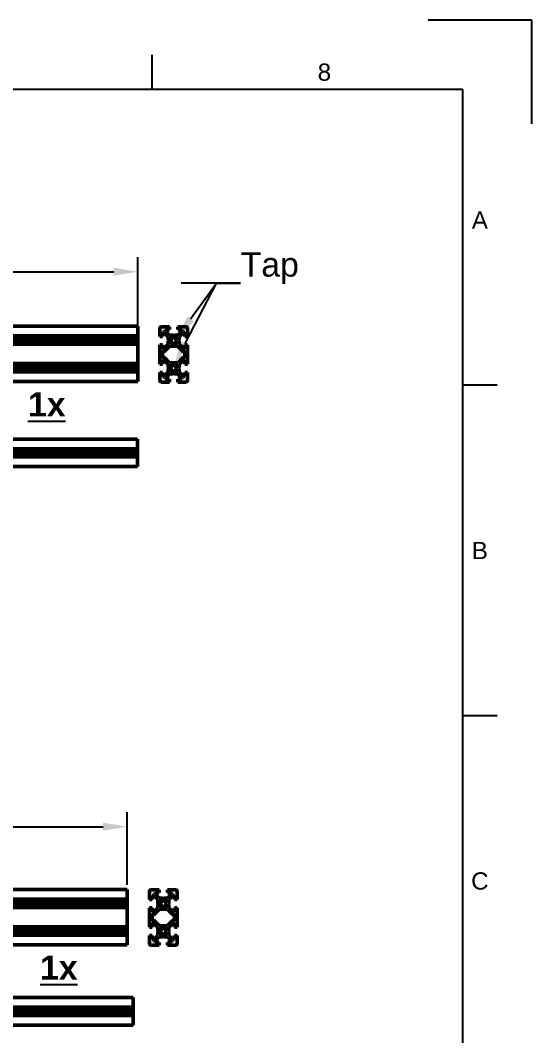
# Model space of a CAD drawing. Header units: millimetres. Extents: x 0 to 420, y 0 to 297.
# Drawn here: x 346 to 420, y 150 to 297 of the extents above; entities that cross this region are included whole.
import ezdxf
from ezdxf import colors
from ezdxf.entities.mleader import LeaderData, LeaderLine
from ezdxf.enums import TextEntityAlignment as Align
from ezdxf.math import Vec2, Vec3

# ---------------------------------------------------------------- set-up
doc = ezdxf.new("R2010")
doc.units = ezdxf.units.MM
doc.header["$LTSCALE"] = 0.75
for name, color, linetype, lineweight in [('BORDER', 7, 'Continuous', 25), ('FD_Dimensions', 7, 'Continuous', 25), ('Leaders', 7, 'Continuous', 25), ('Notes', 7, 'Continuous', 25), ('Visible', 7, 'Continuous', 50)]:
    doc.layers.add(name, color=color, linetype=linetype, lineweight=lineweight)
doc.styles.add('FusionTitle', font='arial.ttf')
doc.styles.get("Standard").update_dxf_attribs({"font": 'arial.ttf'})
doc.dimstyles.new('Dim-ISO-25', dxfattribs={"dimtxt": 3.5, "dimasz": 3.5, "dimexe": 2.1, "dimexo": 2.1, "dimgap": 1.4, "dimtad": 1, "dimzin": 12, "dimdsep": 46, "dimtxsty": 'Standard', "dimcen": 0, "dimazin": 3, "dimtp": 0.1, "dimtm": 0.1, "dimtfac": 0.714286, "dimtmove": 0, "dimatfit": 3, "dimfxl": 1, "dimtzin": 12, "dimarcsym": 0})

# ---------------------------------------------------------------- blocks, each defined once
blk = doc.blocks.new('ISO_A3_SHEET')
at = {"layer": 'BORDER'}
for p, q in [((365, 292), (365, 287)), ((410, 287), (20, 287)), ((410, 287), (410, 10)), ((415, 244.16666), (410, 244.16666)), ((415, 196.33333), (410, 196.33333))]:
    blk.add_line(p, q, dxfattribs=at)
at = {"layer": 'Defpoints'}
for p, q in [((420, 297), (405, 297)), ((420, 282), (420, 297))]:
    blk.add_line(p, q, dxfattribs=at)
at = {"layer": 'BORDER', "style": 'FusionTitle'}
for s, p in [('8', (390, 289.5)), ('A', (412.5, 268.08333)), ('B', (412.5, 220.25)), ('C', (412.5, 172.41667))]:
    blk.add_text(s, height=2.5, dxfattribs=at).set_placement(p, align=Align.MIDDLE)
blk = doc.blocks.new('*D97')
at = {"layer": 'Defpoints', "color": 0, "transparency": 16777216}
for p in [(363.016406, 260.609335), (253.016406, 250.706374), (363.016406, 250.706374)]:
    blk.add_point(p, dxfattribs=at)
at = {"layer": 'FD_Dimensions', "color": 0, "lineweight": -2, "transparency": 16777216}
for p, q in [((253.016406, 252.806374), (253.016406, 262.709335)), ((363.016406, 252.806374), (363.016406, 262.709335)), ((256.516406, 260.609335), (359.516406, 260.609335))]:
    blk.add_line(p, q, dxfattribs=at)
at = {"layer": 'FD_Dimensions', "color": 0, "transparency": 16777216}
for points in [[(256.516406, 261.192668), (256.516406, 260.026001), (253.016406, 260.609335)], [(359.516406, 261.192668), (359.516406, 260.026001), (363.016406, 260.609335)]]:
    blk.add_solid(points, dxfattribs=at)
at = {"layer": 'FD_Dimensions', "color": 0, "transparency": 16777216, "insert": (308.016406, 263.79634), "char_height": 3.5, "attachment_point": 5}
blk.add_mtext('550', dxfattribs=at)
blk = doc.blocks.new('*D104')
at = {"layer": 'Defpoints', "color": 0, "transparency": 16777216}
for p in [(361.466099, 180.271441), (251.466099, 169.771441), (361.466099, 169.771441)]:
    blk.add_point(p, dxfattribs=at)
at = {"layer": 'FD_Dimensions', "color": 0, "lineweight": -2, "transparency": 16777216}
for p, q in [((251.466099, 171.871441), (251.466099, 182.371441)), ((361.466099, 171.871441), (361.466099, 182.371441)), ((254.966099, 180.271441), (357.966099, 180.271441))]:
    blk.add_line(p, q, dxfattribs=at)
at = {"layer": 'FD_Dimensions', "color": 0, "transparency": 16777216}
for points in [[(254.966099, 180.854774), (254.966099, 179.688107), (251.466099, 180.271441)], [(357.966099, 180.854774), (357.966099, 179.688107), (361.466099, 180.271441)]]:
    blk.add_solid(points, dxfattribs=at)
at = {"layer": 'FD_Dimensions', "color": 0, "transparency": 16777216, "insert": (306.466099, 183.458446), "char_height": 3.5, "attachment_point": 5}
blk.add_mtext('550', dxfattribs=at)

msp = doc.modelspace()

# ---------------------------------------------------------------- linework, layer by layer
at = {"layer": 'Visible'}
for p, q in [((363.016406, 252.706374), (253.016406, 252.706374)), ((363.016406, 252.706374), (363.016406, 252.506374)), ((363.016406, 251.306374), (363.016406, 252.506374)), ((363.016406, 251.306374), (308.440935, 251.306374)), ((363.016406, 250.106374), (308.440935, 250.106374)), ((363.016406, 251.294242), (308.457582, 251.294242)), ((363.016406, 250.118506), (308.457582, 250.118506)), ((363.016406, 250.810297), (308.744022, 250.810297)), ((363.016406, 250.602451), (308.744022, 250.602451)), ((363.016406, 250.706374), (308.751406, 250.706374)), ((363.016406, 251.294242), (363.016406, 251.306374)), ((363.016406, 250.810297), (363.016406, 251.294242)), ((363.016406, 250.706374), (363.016406, 250.810297)), ((363.016406, 250.602451), (363.016406, 250.706374)), ((363.016406, 250.118506), (363.016406, 250.602451)), ((363.016406, 250.106374), (363.016406, 250.118506)), ((363.016406, 247.306374), (363.016406, 250.106374)), ((363.016406, 247.306374), (308.440935, 247.306374)), ((363.016406, 247.294242), (308.457582, 247.294242)), ((363.016406, 247.294242), (363.016406, 247.306374)), ((363.016406, 246.810297), (363.016406, 247.294242)), ((363.016406, 246.106374), (308.440935, 246.106374)), ((363.016406, 246.118506), (308.457582, 246.118506)), ((363.016406, 246.810297), (308.744022, 246.810297)), ((363.016406, 246.602451), (308.744022, 246.602451)), ((363.016406, 246.706374), (308.751406, 246.706374)), ((363.016406, 246.706374), (363.016406, 246.810297)), ((363.016406, 246.602451), (363.016406, 246.706374)), ((363.016406, 246.118506), (363.016406, 246.602451)), ((363.016406, 246.106374), (363.016406, 246.118506)), ((363.016406, 244.906374), (363.016406, 246.106374)), ((363.016406, 244.706374), (253.016406, 244.706374)), ((363.016406, 244.906374), (363.016406, 244.706374)), ((361.466099, 171.171441), (251.466099, 171.171441)), ((361.466099, 171.171441), (361.466099, 170.971441)), ((361.466099, 169.771441), (361.466099, 170.971441)), ((361.466099, 169.771441), (251.466099, 169.771441)), ((361.466099, 169.759309), (251.466099, 169.759309)), ((361.466099, 169.275364), (251.466099, 169.275364)), ((361.466099, 169.171441), (251.466099, 169.171441)), ((361.466099, 169.067518), (251.466099, 169.067518)), ((361.466099, 169.759309), (361.466099, 169.771441)), ((361.466099, 169.275364), (361.466099, 169.759309)), ((361.466099, 169.171441), (361.466099, 169.275364)), ((361.466099, 169.067518), (361.466099, 169.171441)), ((361.466099, 168.583573), (361.466099, 169.067518)), ((361.466099, 168.583573), (251.466099, 168.583573)), ((361.466099, 168.571441), (251.466099, 168.571441)), ((361.466099, 168.571441), (361.466099, 168.583573)), ((361.466099, 165.771441), (361.466099, 168.571441)), ((361.466099, 165.771441), (251.466099, 165.771441)), ((361.466099, 165.759309), (251.466099, 165.759309)), ((361.466099, 165.275364), (251.466099, 165.275364)), ((361.466099, 165.171441), (251.466099, 165.171441)), ((361.466099, 165.067518), (251.466099, 165.067518)), ((361.466099, 165.759309), (361.466099, 165.771441)), ((361.466099, 165.275364), (361.466099, 165.759309)), ((361.466099, 165.171441), (361.466099, 165.275364)), ((361.466099, 165.067518), (361.466099, 165.171441)), ((361.466099, 164.583573), (361.466099, 165.067518)), ((361.466099, 164.583573), (251.466099, 164.583573)), ((361.466099, 164.571441), (251.466099, 164.571441)), ((361.466099, 163.171441), (251.466099, 163.171441)), ((361.466099, 164.571441), (361.466099, 164.583573)), ((361.466099, 163.371441), (361.466099, 164.571441)), ((361.466099, 163.371441), (361.466099, 163.171441))]:
    msp.add_line(p, q, dxfattribs=at)
at = {"layer": 'Visible', "extrusion": (1, 8e-16, 0)}
for p, q in [((366.179485, 251.236936), (366.179485, 252.436936)), ((366.379485, 252.636936), (367.579485, 252.636936)), ((366.579485, 251.836936), (366.579485, 251.236936)), ((366.767353, 251.836936), (366.579485, 251.836936)), ((367.379485, 251.224804), (366.767353, 251.836936)), ((366.979485, 252.236936), (366.979485, 252.049068)), ((367.579485, 252.236936), (366.979485, 252.236936)), ((366.979485, 252.049068), (367.591617, 251.436936)), ((367.579485, 252.636936), (367.579485, 252.236936)), ((367.591617, 251.436936), (368.075562, 251.436936)), ((368.075562, 251.436936), (368.179485, 251.376936)), ((368.179485, 251.376936), (368.283408, 251.436936)), ((368.283408, 251.436936), (368.767353, 251.436936)), ((368.767353, 251.436936), (369.379485, 252.049068)), ((368.779485, 252.636936), (369.979485, 252.636936)), ((368.779485, 252.236936), (368.779485, 252.636936)), ((369.379485, 252.236936), (368.779485, 252.236936)), ((369.591617, 251.836936), (368.979485, 251.224804)), ((369.379485, 252.049068), (369.379485, 252.236936)), ((369.779485, 251.836936), (369.591617, 251.836936)), ((369.779485, 251.236936), (369.779485, 251.836936)), ((370.179485, 252.436936), (370.179485, 251.236936)), ((366.579485, 251.236936), (366.179485, 251.236936)), ((366.179485, 247.236936), (366.179485, 250.036936)), ((366.179485, 250.036936), (366.579485, 250.036936)), ((366.579485, 250.036936), (366.579485, 249.436936)), ((366.767353, 249.436936), (367.379485, 250.049068)), ((367.379485, 250.740859), (367.379485, 251.224804)), ((367.439485, 250.636936), (367.379485, 250.740859)), ((367.379485, 250.533013), (367.439485, 250.636936)), ((367.379485, 250.049068), (367.379485, 250.533013)), ((368.979485, 250.740859), (368.919485, 250.636936)), ((368.919485, 250.636936), (368.979485, 250.533013)), ((368.979485, 251.224804), (368.979485, 250.740859)), ((368.979485, 250.533013), (368.979485, 250.049068)), ((368.979485, 250.049068), (369.591617, 249.436936)), ((370.179485, 251.236936), (369.779485, 251.236936)), ((369.779485, 249.436936), (369.779485, 250.036936)), ((369.779485, 250.036936), (370.179485, 250.036936)), ((370.179485, 250.036936), (370.179485, 247.236936)), ((366.579485, 249.436936), (366.767353, 249.436936)), ((366.579485, 248.296936), (366.579485, 248.976936)), ((366.639485, 249.036936), (366.766764, 249.036936)), ((366.809191, 249.05451), (367.591617, 249.836936)), ((367.591617, 249.836936), (368.767353, 249.836936)), ((368.767353, 249.836936), (369.54978, 249.05451)), ((369.591617, 249.436936), (369.779485, 249.436936)), ((369.592206, 249.036936), (369.719485, 249.036936)), ((369.779485, 248.976936), (369.779485, 248.296936)), ((366.579485, 247.236936), (366.179485, 247.236936)), ((366.579485, 247.836936), (366.579485, 247.236936)), ((366.767353, 247.836936), (366.579485, 247.836936)), ((366.766764, 248.236936), (366.639485, 248.236936)), ((367.379485, 247.224804), (366.767353, 247.836936)), ((367.591617, 247.436936), (366.809191, 248.219363)), ((367.379485, 246.740859), (367.379485, 247.224804)), ((368.767353, 247.436936), (367.591617, 247.436936)), ((369.54978, 248.219363), (368.767353, 247.436936)), ((369.591617, 247.836936), (368.979485, 247.224804)), ((368.979485, 247.224804), (368.979485, 246.740859)), ((369.779485, 247.836936), (369.591617, 247.836936)), ((369.719485, 248.236936), (369.592206, 248.236936)), ((369.779485, 247.236936), (369.779485, 247.836936)), ((370.179485, 247.236936), (369.779485, 247.236936)), ((366.179485, 244.836936), (366.179485, 246.036936)), ((366.179485, 246.036936), (366.579485, 246.036936)), ((366.579485, 246.036936), (366.579485, 245.436936)), ((366.767353, 245.436936), (367.379485, 246.049068)), ((367.591617, 245.836936), (366.979485, 245.224804)), ((367.439485, 246.636936), (367.379485, 246.740859)), ((367.379485, 246.533013), (367.439485, 246.636936)), ((367.379485, 246.049068), (367.379485, 246.533013)), ((368.075562, 245.836936), (367.591617, 245.836936)), ((368.179485, 245.896936), (368.075562, 245.836936)), ((368.283408, 245.836936), (368.179485, 245.896936)), ((368.767353, 245.836936), (368.283408, 245.836936)), ((369.379485, 245.224804), (368.767353, 245.836936)), ((368.979485, 246.740859), (368.919485, 246.636936)), ((368.919485, 246.636936), (368.979485, 246.533013)), ((368.979485, 246.533013), (368.979485, 246.049068)), ((368.979485, 246.049068), (369.591617, 245.436936)), ((369.779485, 245.436936), (369.779485, 246.036936)), ((369.779485, 246.036936), (370.179485, 246.036936)), ((370.179485, 246.036936), (370.179485, 244.836936)), ((367.579485, 244.636936), (366.379485, 244.636936)), ((366.579485, 245.436936), (366.767353, 245.436936)), ((366.979485, 245.224804), (366.979485, 245.036936)), ((366.979485, 245.036936), (367.579485, 245.036936)), ((367.579485, 245.036936), (367.579485, 244.636936)), ((368.779485, 245.036936), (369.379485, 245.036936)), ((368.779485, 244.636936), (368.779485, 245.036936)), ((369.979485, 244.636936), (368.779485, 244.636936)), ((369.379485, 245.036936), (369.379485, 245.224804)), ((369.591617, 245.436936), (369.779485, 245.436936)), ((364.682791, 169.731729), (364.682791, 170.931729)), ((364.882791, 171.131729), (366.082791, 171.131729)), ((366.082791, 170.731729), (365.482791, 170.731729)), ((365.482791, 170.731729), (365.482791, 170.543861)), ((365.482791, 170.543861), (366.094923, 169.931729)), ((366.082791, 171.131729), (366.082791, 170.731729)), ((367.270659, 169.931729), (367.882791, 170.543861)), ((367.282791, 170.731729), (367.282791, 171.131729)), ((367.282791, 171.131729), (368.482791, 171.131729)), ((367.882791, 170.731729), (367.282791, 170.731729)), ((367.882791, 170.543861), (367.882791, 170.731729)), ((368.682791, 170.931729), (368.682791, 169.731729)), ((365.082791, 169.731729), (364.682791, 169.731729)), ((365.270659, 170.331729), (365.082791, 170.331729)), ((365.082791, 170.331729), (365.082791, 169.731729)), ((365.882791, 169.719597), (365.270659, 170.331729)), ((365.882791, 169.235652), (365.882791, 169.719597)), ((365.942791, 169.131729), (365.882791, 169.235652)), ((365.882791, 169.027806), (365.942791, 169.131729)), ((366.094923, 169.931729), (366.578868, 169.931729)), ((366.578868, 169.931729), (366.682791, 169.871729)), ((366.682791, 169.871729), (366.786714, 169.931729)), ((366.786714, 169.931729), (367.270659, 169.931729)), ((367.482791, 169.235652), (367.422791, 169.131729)), ((367.422791, 169.131729), (367.482791, 169.027806)), ((368.094923, 170.331729), (367.482791, 169.719597)), ((367.482791, 169.719597), (367.482791, 169.235652)), ((368.282791, 170.331729), (368.094923, 170.331729)), ((368.282791, 169.731729), (368.282791, 170.331729)), ((368.682791, 169.731729), (368.282791, 169.731729)), ((364.682791, 165.731729), (364.682791, 168.531729)), ((364.682791, 168.531729), (365.082791, 168.531729)), ((365.082791, 168.531729), (365.082791, 167.931729)), ((365.082791, 167.931729), (365.270659, 167.931729)), ((365.270659, 167.931729), (365.882791, 168.543861)), ((365.312496, 167.549303), (366.094923, 168.331729)), ((365.882791, 168.543861), (365.882791, 169.027806)), ((366.094923, 168.331729), (367.270659, 168.331729)), ((367.270659, 168.331729), (368.053085, 167.549303)), ((367.482791, 169.027806), (367.482791, 168.543861)), ((367.482791, 168.543861), (368.094923, 167.931729)), ((368.094923, 167.931729), (368.282791, 167.931729)), ((368.282791, 167.931729), (368.282791, 168.531729)), ((368.282791, 168.531729), (368.682791, 168.531729)), ((368.682791, 168.531729), (368.682791, 165.731729)), ((365.082791, 166.791729), (365.082791, 167.471729)), ((365.270659, 166.331729), (365.082791, 166.331729)), ((365.082791, 166.331729), (365.082791, 165.731729)), ((365.142791, 167.531729), (365.27007, 167.531729)), ((365.27007, 166.731729), (365.142791, 166.731729)), ((365.882791, 165.719597), (365.270659, 166.331729)), ((366.094923, 165.931729), (365.312496, 166.714156)), ((368.053085, 166.714156), (367.270659, 165.931729)), ((368.094923, 166.331729), (367.482791, 165.719597)), ((368.282791, 166.331729), (368.094923, 166.331729)), ((368.095511, 167.531729), (368.222791, 167.531729)), ((368.222791, 166.731729), (368.095511, 166.731729)), ((368.282791, 167.471729), (368.282791, 166.791729)), ((368.282791, 165.731729), (368.282791, 166.331729)), ((365.082791, 165.731729), (364.682791, 165.731729)), ((365.882791, 165.235652), (365.882791, 165.719597)), ((365.942791, 165.131729), (365.882791, 165.235652)), ((365.882791, 165.027806), (365.942791, 165.131729)), ((365.882791, 164.543861), (365.882791, 165.027806)), ((367.270659, 165.931729), (366.094923, 165.931729)), ((367.482791, 165.235652), (367.422791, 165.131729)), ((367.422791, 165.131729), (367.482791, 165.027806)), ((367.482791, 165.719597), (367.482791, 165.235652)), ((367.482791, 165.027806), (367.482791, 164.543861)), ((368.682791, 165.731729), (368.282791, 165.731729)), ((364.682791, 163.331729), (364.682791, 164.531729)), ((364.682791, 164.531729), (365.082791, 164.531729)), ((365.082791, 164.531729), (365.082791, 163.931729)), ((365.082791, 163.931729), (365.270659, 163.931729)), ((365.270659, 163.931729), (365.882791, 164.543861)), ((366.094923, 164.331729), (365.482791, 163.719597)), ((365.482791, 163.719597), (365.482791, 163.531729)), ((365.482791, 163.531729), (366.082791, 163.531729)), ((366.082791, 163.531729), (366.082791, 163.131729)), ((366.578868, 164.331729), (366.094923, 164.331729)), ((366.682791, 164.391729), (366.578868, 164.331729)), ((366.786714, 164.331729), (366.682791, 164.391729)), ((367.270659, 164.331729), (366.786714, 164.331729)), ((367.882791, 163.719597), (367.270659, 164.331729)), ((367.282791, 163.131729), (367.282791, 163.531729)), ((367.282791, 163.531729), (367.882791, 163.531729)), ((367.482791, 164.543861), (368.094923, 163.931729)), ((367.882791, 163.531729), (367.882791, 163.719597)), ((368.094923, 163.931729), (368.282791, 163.931729)), ((368.282791, 163.931729), (368.282791, 164.531729)), ((368.282791, 164.531729), (368.682791, 164.531729)), ((368.682791, 164.531729), (368.682791, 163.331729)), ((366.082791, 163.131729), (364.882791, 163.131729)), ((368.482791, 163.131729), (367.282791, 163.131729))]:
    msp.add_line(p, q, dxfattribs=at)
at = {"layer": 'Visible', "extrusion": (0, 1, 0)}
for p, q in [((362.932324, 236.39222), (252.932324, 236.39222)), ((362.932324, 236.39222), (362.932324, 236.19222)), ((362.932324, 234.99222), (362.932324, 236.19222)), ((362.932324, 234.99222), (252.932324, 234.99222)), ((362.932324, 234.980088), (252.932324, 234.980088)), ((362.932324, 234.496143), (252.932324, 234.496143)), ((362.932324, 234.39222), (252.932324, 234.39222)), ((362.932324, 234.288297), (252.932324, 234.288297)), ((362.932324, 233.804352), (252.932324, 233.804352)), ((362.932324, 233.79222), (252.932324, 233.79222)), ((362.932324, 234.980088), (362.932324, 234.99222)), ((362.932324, 234.496143), (362.932324, 234.980088)), ((362.932324, 234.39222), (362.932324, 234.496143)), ((362.932324, 234.288297), (362.932324, 234.39222)), ((362.932324, 233.804352), (362.932324, 234.288297)), ((362.932324, 233.79222), (362.932324, 233.804352)), ((362.932324, 232.59222), (362.932324, 233.79222)), ((362.932324, 232.39222), (252.932324, 232.39222)), ((362.932324, 232.59222), (362.932324, 232.39222)), ((362.298309, 155.536318), (252.298309, 155.536318)), ((362.298309, 155.536318), (362.298309, 155.336318)), ((362.298309, 154.136318), (362.298309, 155.336318)), ((362.298309, 154.136318), (307.722839, 154.136318)), ((362.298309, 152.936318), (307.722839, 152.936318)), ((362.298309, 154.124186), (307.739485, 154.124186)), ((362.298309, 152.94845), (307.739485, 152.94845)), ((362.298309, 153.640241), (308.025925, 153.640241)), ((362.298309, 153.432395), (308.025925, 153.432395)), ((362.298309, 153.536318), (308.033309, 153.536318)), ((362.298309, 154.124186), (362.298309, 154.136318)), ((362.298309, 153.640241), (362.298309, 154.124186)), ((362.298309, 153.536318), (362.298309, 153.640241)), ((362.298309, 153.432395), (362.298309, 153.536318)), ((362.298309, 152.94845), (362.298309, 153.432395)), ((362.298309, 152.936318), (362.298309, 152.94845)), ((362.298309, 151.736318), (362.298309, 152.936318)), ((362.298309, 151.536318), (252.298309, 151.536318)), ((362.298309, 151.736318), (362.298309, 151.536318))]:
    msp.add_line(p, q, dxfattribs=at)
at = {"layer": 'Visible'}
for centre, radius in [((368.179485, 250.636936), 0.5), ((368.179485, 250.636936), 0.4134), ((368.179485, 246.636936), 0.5), ((368.179485, 246.636936), 0.4134), ((366.682791, 169.131729), 0.5), ((366.682791, 169.131729), 0.4134), ((366.682791, 165.131729), 0.5), ((366.682791, 165.131729), 0.4134)]:
    msp.add_circle(centre, radius, dxfattribs=at)
at = {"layer": 'Visible', "extrusion": (0, 2e-16, -1)}
for centre, radius, start, end in [((-366.379485, 252.436936), 0.2, 0, 90), ((-369.979485, 252.436936), 0.2, 90, 180), ((-366.639485, 248.976936), 0.06, 0, 90), ((-366.766764, 249.096936), 0.06, 225, 270), ((-369.592206, 249.096936), 0.06, 270, 315), ((-369.719485, 248.976936), 0.06, 90, 180), ((-366.639485, 248.296936), 0.06, 270, 0), ((-366.766764, 248.176936), 0.06, 90, 135), ((-369.592206, 248.176936), 0.06, 45, 90), ((-369.719485, 248.296936), 0.06, 180, 270), ((-366.379485, 244.836936), 0.2, 270, 0), ((-369.979485, 244.836936), 0.2, 180, 270), ((-364.882791, 170.931729), 0.2, 0, 90), ((-368.482791, 170.931729), 0.2, 90, 180), ((-365.142791, 167.471729), 0.06, 0, 90), ((-365.142791, 166.791729), 0.06, 270, 0), ((-365.27007, 167.591729), 0.06, 225, 270), ((-365.27007, 166.671729), 0.06, 90, 135), ((-368.095511, 167.591729), 0.06, 270, 315), ((-368.095511, 166.671729), 0.06, 45, 90), ((-368.222791, 167.471729), 0.06, 90, 180), ((-368.222791, 166.791729), 0.06, 180, 270), ((-364.882791, 163.331729), 0.2, 270, 0), ((-368.482791, 163.331729), 0.2, 180, 270)]:
    msp.add_arc(centre, radius, start, end, dxfattribs=at)

# ---------------------------------------------------------------- block references
at = {"layer": 'BORDER'}
msp.add_blockref('ISO_A3_SHEET', (0, 0), dxfattribs=at)

# ---------------------------------------------------------------- texts
at = {"layer": 'Notes', "char_height": 3.5, "attachment_point": 1}
for width, insert in [(14.682748, (347.099719, 243.154363)), (10.773474, (348.842118, 161.619441))]:
    msp.add_mtext_dynamic_manual_height_columns('{\\fArial|b1|i0|c0|p34;\\L\\C242;\\c4008924;1x}', width=width, gutter_width=17.5, heights=[0], dxfattribs=dict(at, insert=insert))

# ---------------------------------------------------------------- dimensions: what is measured, and where the dimension line sits
at = {"layer": 'FD_Dimensions'}
dim = msp.add_linear_dim(base=(363.016406, 260.609335), p1=(253.016406, 250.706374), p2=(363.016406, 250.706374), angle=0, dimstyle='Dim-ISO-25', override={"dimlfac": 5}, dxfattribs=at)
dim.commit()
dim.dimension.update_dxf_attribs({"geometry": '*D97', "text_midpoint": (308.016406, 260.609335), "dimtype": 161})
dim = msp.add_aligned_dim(p1=(251.466099, 169.771441), p2=(361.466099, 169.771441), distance=10.5, dimstyle='Dim-ISO-25', override={"dimlfac": 5, "dimclrd": 0, "dimclre": 0}, dxfattribs=at)
dim.commit()
dim.dimension.update_dxf_attribs({"geometry": '*D104', "text_midpoint": (306.466099, 183.458446)})

# ---------------------------------------------------------------- leaders
at = {"layer": 'Leaders'}
ml = msp.add_multileader_mtext('Standard', dxfattribs=at)
ml.set_content('Tap', color=256)
ml.set_leader_properties()
ml.build(insert=Vec2(0, 0))
ml.multileader.update_dxf_attribs({"text_left_attachment_type": 5, "text_right_attachment_type": 5, "dogleg_length": 3.5, "arrow_head_size": 3.5})
ctx = ml.context
ctx.base_point, ctx.char_height, ctx.arrow_head_size, ctx.landing_gap_size, ctx.plane_origin = Vec3(377.877556, 258.927624), 3.5, 3.5, 0, Vec3(368.573035, 250.945349)
ctx.left_attachment, ctx.right_attachment = 5, 5
notes = []
notes.append((ctx, [(0, (1, 1, 0), (374.377556, 258.927624), (1, 0), 3.5, [(0, [(368.573035, 250.945349)], 0, [])])]))
ctx.mtext.insert, ctx.mtext.flow_direction = Vec3(377.877556, 263.399316), 5
ml = msp.add_multileader_mtext('Standard', dxfattribs=at)
ml.set_content('', color=256)
ml.set_leader_properties()
ml.build(insert=Vec2(0, 0))
ml.multileader.update_dxf_attribs({"text_left_attachment_type": 5, "text_right_attachment_type": 5, "dogleg_length": 3.5, "arrow_head_size": 3.5})
ctx = ml.context
ctx.base_point, ctx.char_height, ctx.arrow_head_size, ctx.landing_gap_size, ctx.plane_origin = Vec3(377.877556, 258.927624), 3.5, 3.5, 0, Vec3(368.229869, 247.134391)
ctx.left_attachment, ctx.right_attachment = 5, 5
notes.append((ctx, [(0, (1, 1, 0), (374.377556, 258.927624), (1, 0), 3.5, [(0, [(368.229869, 247.134391)], 0, [])])]))
ctx.mtext.insert, ctx.mtext.flow_direction = Vec3(377.877556, 262.427624), 5
for ctx, leaders in notes:
    for number, flags, end, landing, length, lines in leaders:
        leader = LeaderData()
        leader.index, (leader.has_last_leader_line, leader.has_dogleg_vector, leader.attachment_direction) = number, flags
        leader.last_leader_point, leader.dogleg_vector, leader.dogleg_length = Vec3(end), Vec3(landing), length
        for number, points, colour, breaks in lines:
            line = LeaderLine()
            line.index, line.vertices, line.color, line.breaks = number, Vec3.list(points), colors.encode_raw_color(colour), breaks
            leader.lines.append(line)
        ctx.leaders.append(leader)

doc.saveas('drawing.dxf')
